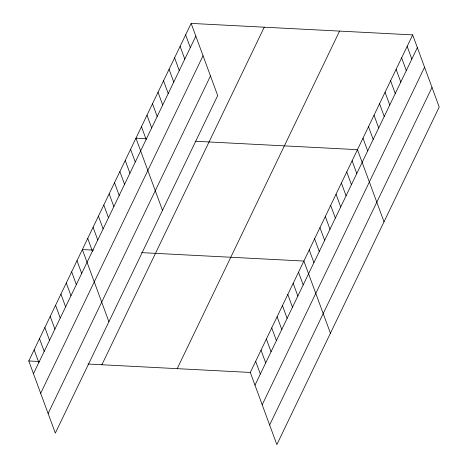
<?xml version="1.0" encoding="UTF-8"?>
<svg xmlns="http://www.w3.org/2000/svg" width="468" height="468" viewBox="0 0 468 468"><rect width="100%" height="100%" fill="white"/><g stroke="black" fill="none" stroke-linecap="round" stroke-linejoin="round"><path stroke-width="0.7" d="M191.149 23.4L217.696 95.554L55.329 433.111L28.782 360.963L191.149 23.4L412.671 34.889L439.218 107.037L276.851 444.6L250.304 372.446L412.671 34.889M33.468 373.686L195.835 36.124M40.681 393.295L203.048 55.733M48.116 413.501L210.483 75.939M101.884 364.753L264.25 27.191M177.202 368.655L339.569 31.099M254.984 385.17L417.351 47.613M262.197 404.785L424.564 67.222M269.632 424.991L431.999 87.428M146.39 138.709L135.948 138.171L162.495 210.325M195.121 141.237L357.464 149.661L384.012 221.809M93.506 250.14L82.368 249.567L108.909 321.715M141.541 252.632L303.884 261.05L330.431 333.204M28.782 360.963L39.224 361.501M87.961 364.028L250.304 372.446M407.148 46.367L411.828 59.091M401.626 57.845L406.312 70.569M396.109 69.317L400.789 82.04M390.587 80.794L395.267 93.518M385.065 92.272L389.75 104.996M379.548 103.75L384.228 116.473M374.026 115.227L378.706 127.951M368.503 126.705L373.189 139.429M362.987 138.183L367.667 150.907M352.106 160.799L356.786 173.523M346.747 171.937L351.427 184.661M341.388 183.076L346.068 195.799M336.03 194.214L340.716 206.938M330.671 205.358L335.357 218.082M325.313 216.497L329.998 229.221M319.96 227.635L324.64 240.359M314.601 238.774L319.281 251.497M309.243 249.912L313.923 262.636M298.525 272.195L303.205 284.918M293.167 283.333L297.847 296.057M287.808 294.471L292.488 307.195M185.632 34.878L190.312 47.601M282.45 305.61L287.13 318.334M180.11 46.355L184.79 59.079M277.091 316.748L281.771 329.472M174.587 57.833L179.273 70.557M271.732 327.892L276.418 340.616M169.071 69.311L173.751 82.035M266.374 339.031L271.06 351.755M163.548 80.783L168.228 93.506M261.015 350.169L265.701 362.893M158.026 92.26L162.712 104.984M255.663 361.308L260.343 374.031M152.509 103.738L157.189 116.462M146.987 115.216L151.667 127.939M141.465 126.693L146.151 139.417M130.59 149.31L135.27 162.033M125.231 160.448L129.911 173.172M119.872 171.586L124.552 184.31M114.514 182.731L119.194 195.454M109.155 193.869L113.835 206.593M103.797 205.007L108.477 217.731M98.438 216.146L103.124 228.87M93.079 227.284L97.765 240.008M87.721 238.423L92.407 251.152M77.009 260.705L81.689 273.429M71.651 271.844L76.331 284.567M66.292 282.982L70.972 295.706M60.934 294.12L65.614 306.844M55.575 305.265L60.255 317.988M50.216 316.403L54.896 329.127M44.858 327.541L49.538 340.265M39.499 338.68L44.179 351.404M34.141 349.818L38.826 362.542"/></g></svg>
